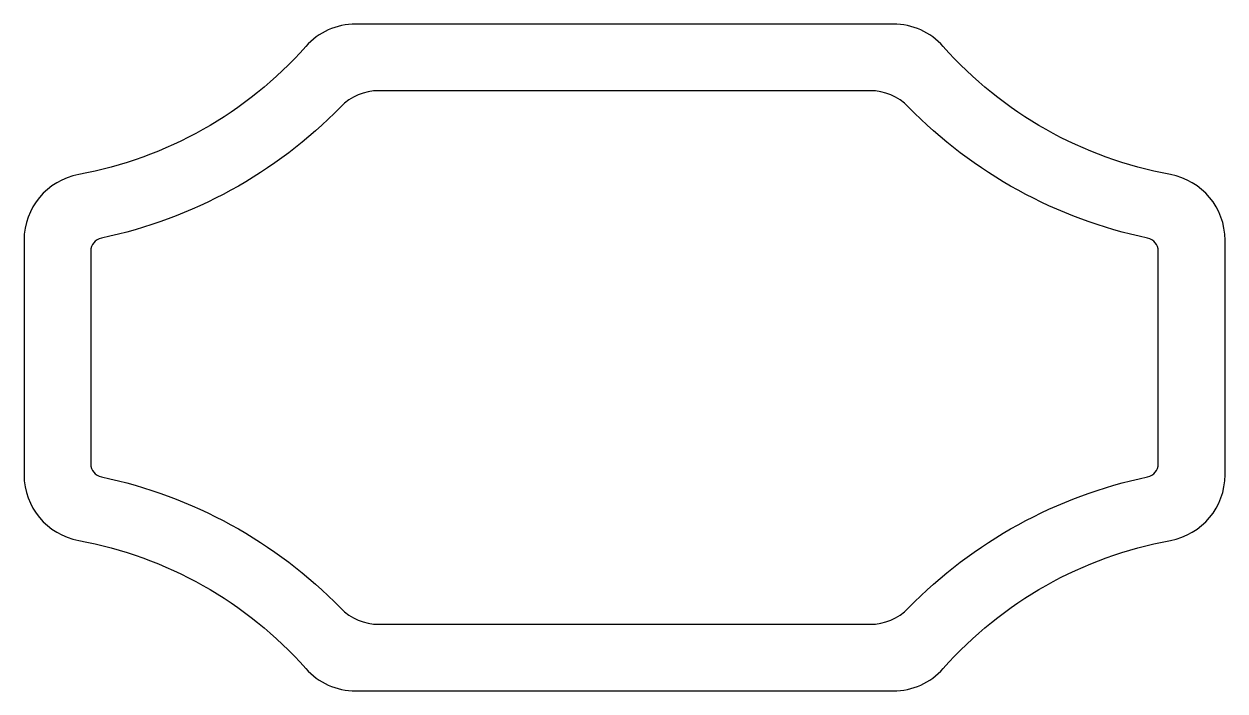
# Model space of a CAD drawing. Extents: x 177 to 195, y 236 to 246.
import ezdxf

# ---------------------------------------------------------------- set-up
doc = ezdxf.new("R2010")
doc.units = 0
doc.layers.add('ANA', color=220, linetype='CONTINUOUS')

msp = doc.modelspace()

# ---------------------------------------------------------------- linework, layer by layer
at = {"layer": 'ANA'}
for points in [[(177.824, 238.228, -0.167398), (181.227, 236.308, 0.214552), (181.976, 235.971), (190.034, 235.971, 0.214552), (190.782, 236.308, -0.167398), (194.186, 238.228, 0.361872), (195.005, 239.211), (195.005, 242.731, 0.361872), (194.186, 243.714, -0.167398), (190.782, 245.634, 0.214552), (190.034, 245.971), (181.976, 245.971, 0.214552), (181.227, 245.634, -0.167398), (177.824, 243.714, 0.361872), (177.005, 242.731), (177.005, 239.211, 0.361872)], [(182.324, 244.971, 0.202256), (181.751, 244.729, -0.149376), (178.164, 242.762, 0.35533), (178.005, 242.566), (178.005, 239.376, 0.35533), (178.164, 239.18, -0.149376), (181.751, 237.213, 0.202256), (182.324, 236.971), (189.685, 236.971, 0.202256), (190.258, 237.213, -0.149376), (193.845, 239.18, 0.35533), (194.005, 239.376), (194.005, 242.566, 0.35533), (193.845, 242.762, -0.149376), (190.258, 244.729, 0.202256), (189.685, 244.971)]]:
    msp.add_lwpolyline(points, format="xyb", close=True, dxfattribs=at)

doc.saveas('drawing.dxf')
